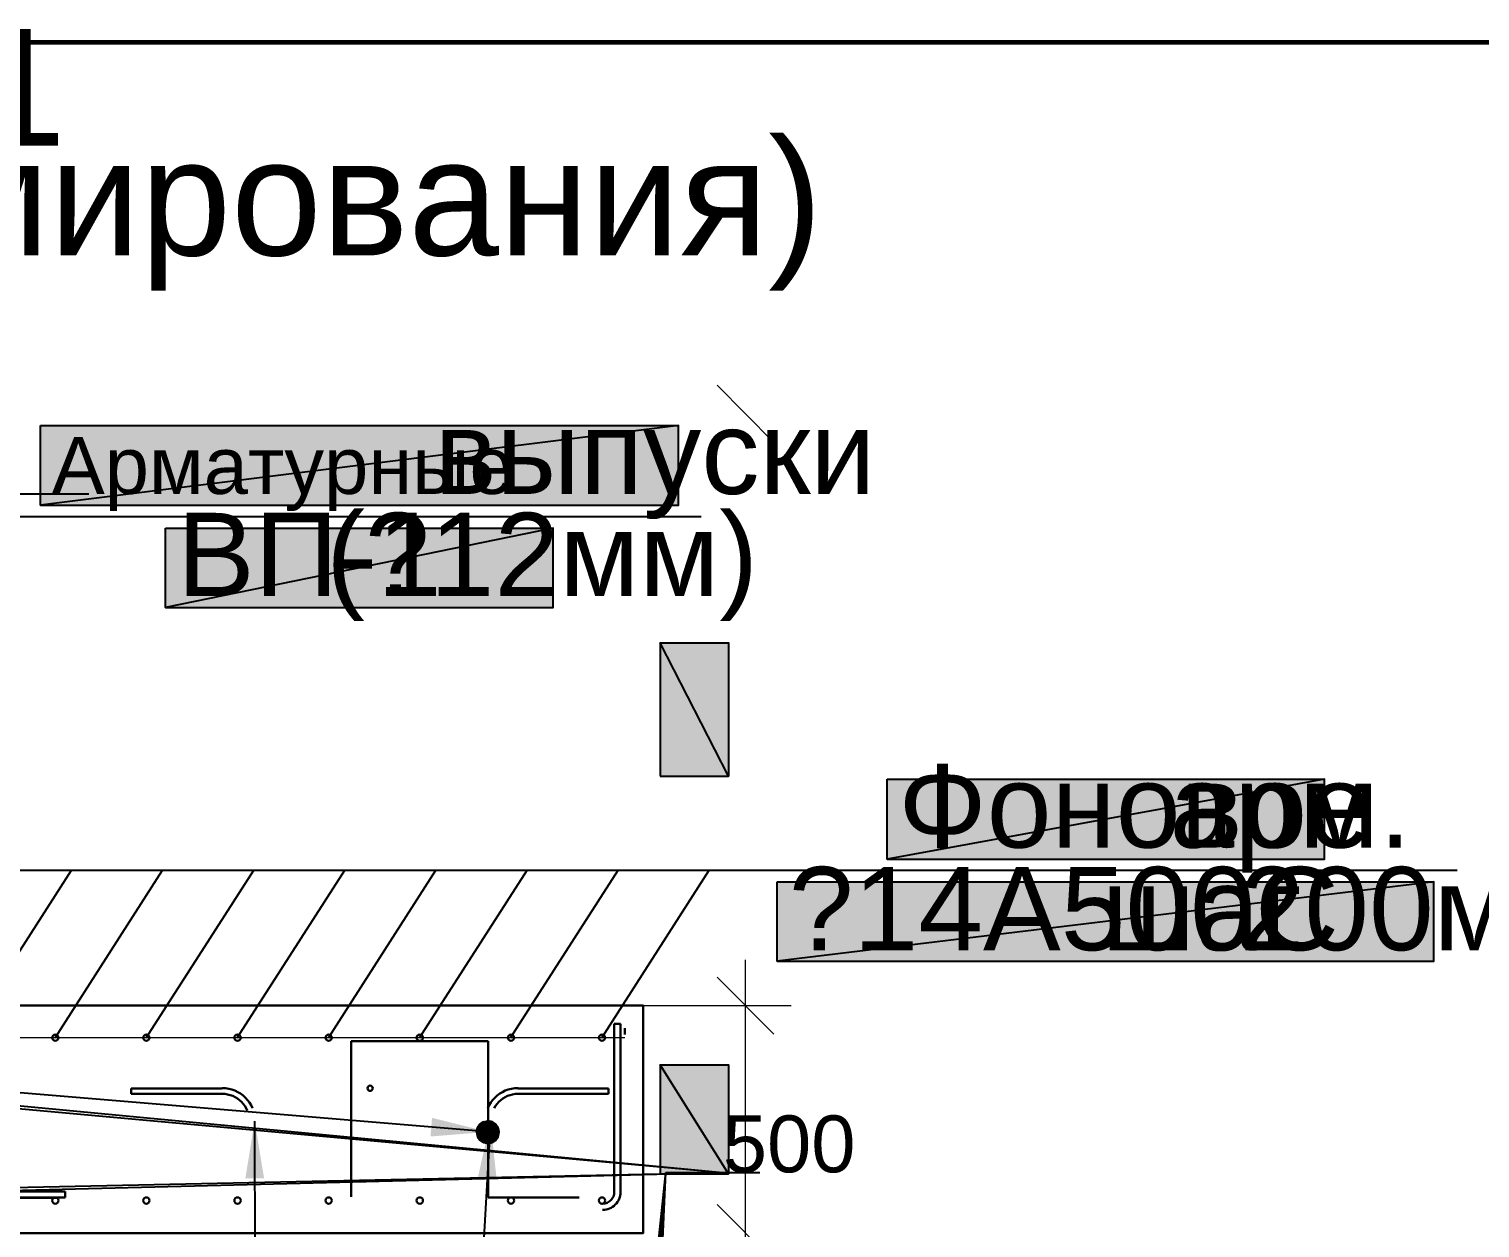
# Model space of a CAD drawing. Extents: x 8 to 21351, y 0 to 420.
# Drawn here: x 9515.4 to 9579.1, y 240 to 292.7 of the extents above; entities that cross this region are included whole.
import ezdxf

# ---------------------------------------------------------------- set-up
doc = ezdxf.new("R2010")
doc.units = 0
doc.linetypes.add('TEYPDFCAD_CENTER', pattern=[20, 12, -3, 2, -3])
for name, color, linetype in [('PDF_ВЫНОСКИ', 7, 'Continuous'), ('PDF_ОСИ', 7, 'Continuous'), ('TEY_REVIEW_AXIS', 7, 'Continuous'), ('TEY_REVIEW_LEADER', 7, 'Continuous')]:
    doc.layers.add(name, color=color, linetype=linetype)
doc.styles.add('TEYPDFCAD_TEXT', font='arial.ttf')
doc.dimstyles.new('TEYPDFCAD_SCALE_1', dxfattribs={"dimtxt": 2.5, "dimasz": 2.5, "dimexe": 1.25, "dimexo": 0.75, "dimtad": 1, "dimdsep": 46, "dimtxsty": 'Standard', "dimcen": 0.09, "dimadec": 0, "dimazin": 0, "dimtfac": 1, "dimtofl": 0, "dimtmove": 0, "dimatfit": 3, "dimfxl": 1, "dimarcsym": 0})

# ---------------------------------------------------------------- blocks, each defined once
blk = doc.blocks.new('TEY_AXIS')
at = {"layer": 'PDF_ОСИ', "linetype": 'TEYPDFCAD_CENTER', "lineweight": 9}
blk.add_line((0, 0), (1, 0), dxfattribs=at)

msp = doc.modelspace()

# ---------------------------------------------------------------- hatches: boundary and pattern name
at = {"true_color": 0xffffff}
h = msp.add_hatch(color=0, dxfattribs=at)
h.paths.add_polyline_path([(9515.887, 275.294), (9543.89, 275.294), (9515.887, 271.801)])
h.paths.add_polyline_path([(9543.89, 275.294), (9515.887, 271.801), (9543.89, 271.801)])
h = msp.add_hatch(color=0, dxfattribs=at)
h.paths.add_polyline_path([(9521.369, 270.785), (9538.387, 270.785), (9521.369, 267.293)])
h.paths.add_polyline_path([(9538.387, 270.785), (9521.369, 267.293), (9538.387, 267.293)])
h = msp.add_hatch(color=0, dxfattribs=at)
h.paths.add_polyline_path([(9543.086, 259.884), (9546.092, 259.884), (9543.086, 265.747)])
h.paths.add_polyline_path([(9546.092, 259.884), (9543.086, 265.747), (9546.092, 265.747)])
h = msp.add_hatch(color=0, dxfattribs=at)
h.paths.add_polyline_path([(9553.056, 259.757), (9572.254, 259.757), (9553.056, 256.244)])
h.paths.add_polyline_path([(9572.254, 259.757), (9553.056, 256.244), (9572.254, 256.244)])
h = msp.add_hatch(color=0, dxfattribs=at)
h.paths.add_polyline_path([(9548.23, 255.249), (9577.059, 255.249), (9548.23, 251.756)])
h.paths.add_polyline_path([(9577.059, 255.249), (9548.23, 251.756), (9577.059, 251.756)])
h = msp.add_hatch(color=0, dxfattribs=at)
h.paths.add_polyline_path([(9543.086, 242.422), (9546.092, 242.422), (9543.086, 247.206)])
h.paths.add_polyline_path([(9546.092, 242.422), (9543.086, 247.206), (9546.092, 247.206)])
h = msp.add_hatch(color=7)
h.paths.add_polyline_path([(9535.72, 244.708), (9535.53, 244.75), (9535.53, 244.263)])
h.paths.add_polyline_path([(9535.53, 244.75), (9535.53, 244.263), (9535.339, 244.708)])
h.paths.add_polyline_path([(9535.53, 244.263), (9535.339, 244.708), (9535.17, 244.602)])
h = msp.add_hatch(color=7)
h.paths.add_polyline_path([(9536.016, 244.263), (9535.974, 244.454), (9535.53, 244.263)])
h.paths.add_polyline_path([(9535.974, 244.454), (9535.53, 244.263), (9535.868, 244.602)])
h.paths.add_polyline_path([(9535.53, 244.263), (9535.868, 244.602), (9535.72, 244.708)])
h = msp.add_hatch(color=7)
h.paths.add_polyline_path([(9535.17, 244.602), (9535.064, 244.454), (9535.53, 244.263)])
h.paths.add_polyline_path([(9535.064, 244.454), (9535.53, 244.263), (9535.022, 244.263)])
h.paths.add_polyline_path([(9535.53, 244.263), (9535.022, 244.263), (9535.064, 244.052)])
h = msp.add_hatch(color=7)
h.paths.add_polyline_path([(9535.064, 244.052), (9535.17, 243.904), (9535.53, 244.263)])
h.paths.add_polyline_path([(9535.17, 243.904), (9535.53, 244.263), (9535.339, 243.798)])
h.paths.add_polyline_path([(9535.53, 244.263), (9535.339, 243.798), (9535.53, 243.755)])
h = msp.add_hatch(color=7)
h.paths.add_polyline_path([(9535.53, 243.755), (9535.72, 243.798), (9535.53, 244.263)])
h.paths.add_polyline_path([(9535.72, 243.798), (9535.53, 244.263), (9535.868, 243.904)])
h.paths.add_polyline_path([(9535.53, 244.263), (9535.868, 243.904), (9535.974, 244.052)])
msp.add_hatch(color=7).paths.add_polyline_path([(9535.974, 244.052), (9536.016, 244.263), (9535.53, 244.263)])

# ---------------------------------------------------------------- linework, layer by layer
at = {"color": 7, "lineweight": 5}
for p, q in [((9548.081, 274.553), (9545.584, 277.072)), ((9548.081, 248.56), (9545.584, 251.058)), ((9545.584, 251.058), (9548.081, 248.56)), ((9548.081, 238.57), (9545.584, 241.067)), ((9545.584, 241.067), (9548.081, 238.57))]:
    msp.add_line(p, q, dxfattribs=at)
at = {"color": 0, "lineweight": 0, "true_color": 0xffffff}
for p, q in [((9521.369, 267.293), (9538.387, 267.293)), ((9553.056, 256.244), (9572.254, 256.244))]:
    msp.add_line(p, q, dxfattribs=at)
at = {"color": 7, "lineweight": 25}
for p, q in [((9512.521, 248.391), (9517.242, 255.757)), ((9516.522, 248.391), (9521.242, 255.757)), ((9520.522, 248.391), (9525.243, 255.757)), ((9524.523, 248.391), (9529.243, 255.757)), ((9528.523, 248.391), (9533.244, 255.757)), ((9532.524, 248.391), (9537.244, 255.757)), ((9536.524, 248.391), (9541.245, 255.757)), ((9540.525, 248.391), (9545.245, 255.757))]:
    msp.add_line(p, q, dxfattribs=at)
at = {"lineweight": 30}
for p, q in [((9541.075, 249.005), (9541.075, 241.618)), ((9541.35, 249.005), (9541.075, 249.005)), ((9541.35, 249.005), (9541.35, 241.618)), ((9541.541, 248.814), (9541.541, 248.539)), ((9529.518, 241.406), (9529.518, 248.243)), ((9529.518, 248.243), (9535.53, 248.243)), ((9535.53, 248.243), (9535.53, 241.385)), ((9519.866, 245.935), (9519.866, 246.168)), ((9519.866, 246.168), (9523.846, 246.168)), ((9523.846, 245.935), (9519.866, 245.935)), ((9524.004, 246.182), (9523.856, 246.19)), ((9523.979, 245.929), (9523.856, 245.935)), ((9524.097, 245.911), (9523.979, 245.929)), ((9524.148, 246.16), (9524.004, 246.182)), ((9524.212, 245.882), (9524.097, 245.911)), ((9524.287, 246.124), (9524.148, 246.16)), ((9524.421, 246.076), (9524.287, 246.124)), ((9524.547, 246.015), (9524.421, 246.076)), ((9524.667, 245.942), (9524.547, 246.015)), ((9524.779, 245.858), (9524.667, 245.942)), ((9536.042, 245.942), (9535.93, 245.858)), ((9536.161, 246.015), (9536.042, 245.942)), ((9536.288, 246.076), (9536.161, 246.015)), ((9536.421, 246.124), (9536.288, 246.076)), ((9536.56, 246.16), (9536.421, 246.124)), ((9536.612, 245.911), (9536.497, 245.882)), ((9536.704, 246.182), (9536.56, 246.16)), ((9536.73, 245.929), (9536.612, 245.911)), ((9536.853, 246.19), (9536.704, 246.182)), ((9536.853, 245.935), (9536.73, 245.929)), ((9536.842, 246.168), (9540.821, 246.168)), ((9540.821, 245.935), (9536.842, 245.935)), ((9540.821, 246.168), (9540.821, 245.935)), ((9524.322, 245.842), (9524.212, 245.882)), ((9524.426, 245.791), (9524.322, 245.842)), ((9524.525, 245.731), (9524.426, 245.791)), ((9524.617, 245.662), (9524.525, 245.731)), ((9524.702, 245.585), (9524.617, 245.662)), ((9524.779, 245.5), (9524.702, 245.585)), ((9524.881, 245.765), (9524.779, 245.858)), ((9524.848, 245.408), (9524.779, 245.5)), ((9524.908, 245.31), (9524.848, 245.408)), ((9524.975, 245.662), (9524.881, 245.765)), ((9524.958, 245.205), (9524.908, 245.31)), ((9525.059, 245.55), (9524.975, 245.662)), ((9525.131, 245.431), (9525.059, 245.55)), ((9525.192, 245.304), (9525.131, 245.431)), ((9535.578, 245.431), (9535.517, 245.304)), ((9535.65, 245.55), (9535.578, 245.431)), ((9535.734, 245.662), (9535.65, 245.55)), ((9535.827, 245.765), (9535.734, 245.662)), ((9535.861, 245.408), (9535.801, 245.31)), ((9535.93, 245.858), (9535.827, 245.765)), ((9535.93, 245.5), (9535.861, 245.408)), ((9536.007, 245.585), (9535.93, 245.5)), ((9536.092, 245.662), (9536.007, 245.585)), ((9536.184, 245.731), (9536.092, 245.662)), ((9536.283, 245.791), (9536.184, 245.731)), ((9536.387, 245.842), (9536.283, 245.791)), ((9536.497, 245.882), (9536.387, 245.842)), ((9516.966, 241.639), (9512.987, 241.639)), ((9516.966, 241.385), (9516.966, 241.639)), ((9541.035, 241.426), (9541.052, 241.474)), ((9541.052, 241.474), (9541.065, 241.524)), ((9541.065, 241.524), (9541.073, 241.575)), ((9541.073, 241.575), (9541.075, 241.628)), ((9541.315, 241.392), (9541.334, 241.468)), ((9541.334, 241.468), (9541.346, 241.547)), ((9541.346, 241.547), (9541.35, 241.628)), ((9512.627, 241.363), (9516.628, 241.363)), ((9512.987, 241.385), (9516.966, 241.385)), ((9535.53, 241.385), (9539.53, 241.385)), ((9540.557, 241.109), (9540.61, 241.112)), ((9540.557, 240.834), (9540.638, 240.838)), ((9540.61, 241.112), (9540.661, 241.12)), ((9540.638, 240.838), (9540.717, 240.85)), ((9540.661, 241.12), (9540.711, 241.133)), ((9540.711, 241.133), (9540.759, 241.15)), ((9540.717, 240.85), (9540.793, 240.87)), ((9540.759, 241.15), (9540.804, 241.172)), ((9540.793, 240.87), (9540.866, 240.897)), ((9540.804, 241.172), (9540.847, 241.198)), ((9540.847, 241.198), (9540.887, 241.228)), ((9540.866, 240.897), (9540.935, 240.93)), ((9540.887, 241.228), (9540.923, 241.261)), ((9540.923, 241.261), (9540.957, 241.298)), ((9540.935, 240.93), (9541.001, 240.97)), ((9540.957, 241.298), (9540.987, 241.338)), ((9540.987, 241.338), (9541.013, 241.381)), ((9541.001, 240.97), (9541.062, 241.016)), ((9541.013, 241.381), (9541.035, 241.426)), ((9541.062, 241.016), (9541.118, 241.067)), ((9541.118, 241.067), (9541.169, 241.123)), ((9541.169, 241.123), (9541.215, 241.184)), ((9541.215, 241.184), (9541.255, 241.25)), ((9541.255, 241.25), (9541.288, 241.319)), ((9541.288, 241.319), (9541.315, 241.392))]:
    msp.add_line(p, q, dxfattribs=at)
at = {"color": 0, "true_color": 0xffffff}
for points in [[(9515.887, 275.294), (9543.89, 275.294), (9515.887, 271.801)], [(9543.89, 275.294), (9515.887, 271.801), (9543.89, 271.801)], [(9521.369, 270.785), (9538.387, 270.785), (9521.369, 267.293)], [(9538.387, 270.785), (9521.369, 267.293), (9538.387, 267.293)], [(9543.086, 259.884), (9546.092, 259.884), (9543.086, 265.747)], [(9546.092, 259.884), (9543.086, 265.747), (9546.092, 265.747)], [(9553.056, 259.757), (9572.254, 259.757), (9553.056, 256.244)], [(9572.254, 259.757), (9553.056, 256.244), (9572.254, 256.244)], [(9548.23, 255.249), (9577.059, 255.249), (9548.23, 251.756)], [(9577.059, 255.249), (9548.23, 251.756), (9577.059, 251.756)], [(9543.086, 242.422), (9546.092, 242.422), (9543.086, 247.206)], [(9546.092, 242.422), (9543.086, 247.206), (9546.092, 247.206)]]:
    msp.add_lwpolyline(points, close=True, dxfattribs=at)
at = {"color": 7}
for points in [[(9535.53, 244.263), (9535.339, 244.708), (9535.17, 244.602)], [(9535.53, 244.75), (9535.53, 244.263), (9535.339, 244.708)], [(9535.72, 244.708), (9535.53, 244.75), (9535.53, 244.263)], [(9535.53, 244.263), (9535.868, 244.602), (9535.72, 244.708)], [(9535.064, 244.454), (9535.53, 244.263), (9535.022, 244.263)], [(9535.53, 244.263), (9535.022, 244.263), (9535.064, 244.052)], [(9535.17, 244.602), (9535.064, 244.454), (9535.53, 244.263)], [(9535.064, 244.052), (9535.17, 243.904), (9535.53, 244.263)], [(9535.17, 243.904), (9535.53, 244.263), (9535.339, 243.798)], [(9535.53, 244.263), (9535.339, 243.798), (9535.53, 243.755)], [(9535.974, 244.454), (9535.53, 244.263), (9535.868, 244.602)], [(9536.016, 244.263), (9535.974, 244.454), (9535.53, 244.263)], [(9535.53, 243.755), (9535.72, 243.798), (9535.53, 244.263)], [(9535.72, 243.798), (9535.53, 244.263), (9535.868, 243.904)], [(9535.53, 244.263), (9535.868, 243.904), (9535.974, 244.052)], [(9535.974, 244.052), (9536.016, 244.263), (9535.53, 244.263)]]:
    msp.add_lwpolyline(points, close=True, dxfattribs=at)
at = {"lineweight": 30}
for centre in [(9516.533, 248.401), (9520.533, 248.401), (9524.534, 248.401), (9528.534, 248.401), (9532.535, 248.401), (9536.535, 248.401), (9540.536, 248.401), (9516.533, 241.247), (9520.533, 241.247), (9524.534, 241.247), (9528.534, 241.247), (9532.535, 241.247), (9536.535, 241.247), (9540.536, 241.247)]:
    msp.add_circle(centre, 0.138, dxfattribs=at)
at = {"color": 7, "lineweight": 30}
msp.add_circle((9530.354, 246.179), 0.116, dxfattribs=at)
at = {"layer": 'TEY_REVIEW_AXIS', "color": 0, "lineweight": 0, "true_color": 0xffffff}
for p, q in [((9515.887, 271.801), (9543.89, 271.801)), ((9548.23, 251.756), (9577.059, 251.756))]:
    msp.add_line(p, q, dxfattribs=at)
at = {"layer": 'TEY_REVIEW_AXIS', "color": 7, "lineweight": 25}
for p, q in [((9514.871, 271.293), (9544.885, 271.293)), ((9485.238, 255.757), (9547.235, 255.757)), ((9547.235, 255.757), (9578.075, 255.757))]:
    msp.add_line(p, q, dxfattribs=at)
at = {"layer": 'TEY_REVIEW_AXIS', "color": 7, "lineweight": 5}
msp.add_line((9513.008, 249.809), (9548.843, 249.809), dxfattribs=at)
at = {"layer": 'TEY_REVIEW_AXIS', "lineweight": 60}
msp.add_lwpolyline([(9330.975, 5.144), (9725.945, 5.144), (9725.945, 292.121), (9330.975, 292.121)], close=True, dxfattribs=at)
at = {"layer": 'TEY_REVIEW_AXIS', "lineweight": 30}
msp.add_lwpolyline([(9478.337, 249.809), (9542.345, 249.809), (9542.345, 239.818), (9478.337, 239.818)], close=True, dxfattribs=at)
at = {"layer": 'TEY_REVIEW_LEADER', "color": 7, "lineweight": 5}
msp.add_line((9546.833, 237.808), (9546.833, 251.82), dxfattribs=at)

# ---------------------------------------------------------------- block references
at = {"layer": 'PDF_ОСИ', "xscale": 86.78333333333333}
msp.add_blockref('TEY_AXIS', (9454.758, 248.412), dxfattribs=at)

# ---------------------------------------------------------------- texts
at = {"color": 7, "style": 'TEYPDFCAD_TEXT'}
for s, height, p in [('1-1', 5.1223, (9506.658, 287.591)), ('армирования)', 5.12233, (9503.397, 282.765)), ('(\ue71212мм)', 3.6583, (9528.428, 267.801)), ('Фоновое', 3.6583, (9553.542, 256.752)), ('200мм', 3.6583, (9568.525, 252.243)), ('шаг', 3.6583, (9562.474, 252.243))]:
    msp.add_text(s, height=height, dxfattribs=at).set_placement(p)
at = {"layer": 'PDF_ВЫНОСКИ', "style": 'TEYPDFCAD_TEXT'}
for s, p in [('Арматурные', (9516.374, 272.288)), ('500', (9545.838, 242.485)), ('500', (9545.838, 242.485)), ('500', (9545.838, 242.485)), ('500', (9545.838, 242.485)), ('500', (9545.838, 242.485)), ('500', (9545.838, 242.485)), ('500', (9545.838, 242.485))]:
    msp.add_text(s, height=2.5, dxfattribs=at).set_placement(p)
at = {"layer": 'TEY_REVIEW_LEADER', "color": 7, "style": 'TEYPDFCAD_TEXT'}
for s, p in [('выпуски', (9533.184, 272.288)), ('ВП-1', (9521.877, 267.801)), ('арм.', (9565.454, 256.752)), ('\ue71214А500С', (9548.738, 252.243))]:
    msp.add_text(s, height=3.6583, dxfattribs=at).set_placement(p)

# ---------------------------------------------------------------- leaders
at = {"layer": 'PDF_ВЫНОСКИ', "lineweight": 9, "annotation_type": 0, "has_hookline": 1, "hookline_direction": 0}
for points in [[(9511.781, 242.824), (9513.874, 272.288), (9516.374, 272.288)], [(9535.53, 244.263), (9472.178, 249.534)], [(9479.142, 248.814), (9545.838, 242.485)], [(9479.142, 248.539), (9545.838, 242.485)], [(9525.285, 244.729), (9525.515, 63.818), (9528.015, 63.818)], [(9535.635, 244.729), (9525.515, 63.818), (9528.015, 63.818)], [(9480.136, 240.813), (9545.838, 242.485)], [(9480.136, 241.088), (9545.838, 242.485)], [(9525.052, 70.824), (9543.338, 242.485), (9545.838, 242.485)], [(9530.217, 70.824), (9543.338, 242.485), (9545.838, 242.485)], [(9535.403, 70.824), (9543.338, 242.485), (9545.838, 242.485)]]:
    msp.add_leader(points, dimstyle='TEYPDFCAD_SCALE_1', dxfattribs=at)

doc.saveas('drawing.dxf')
